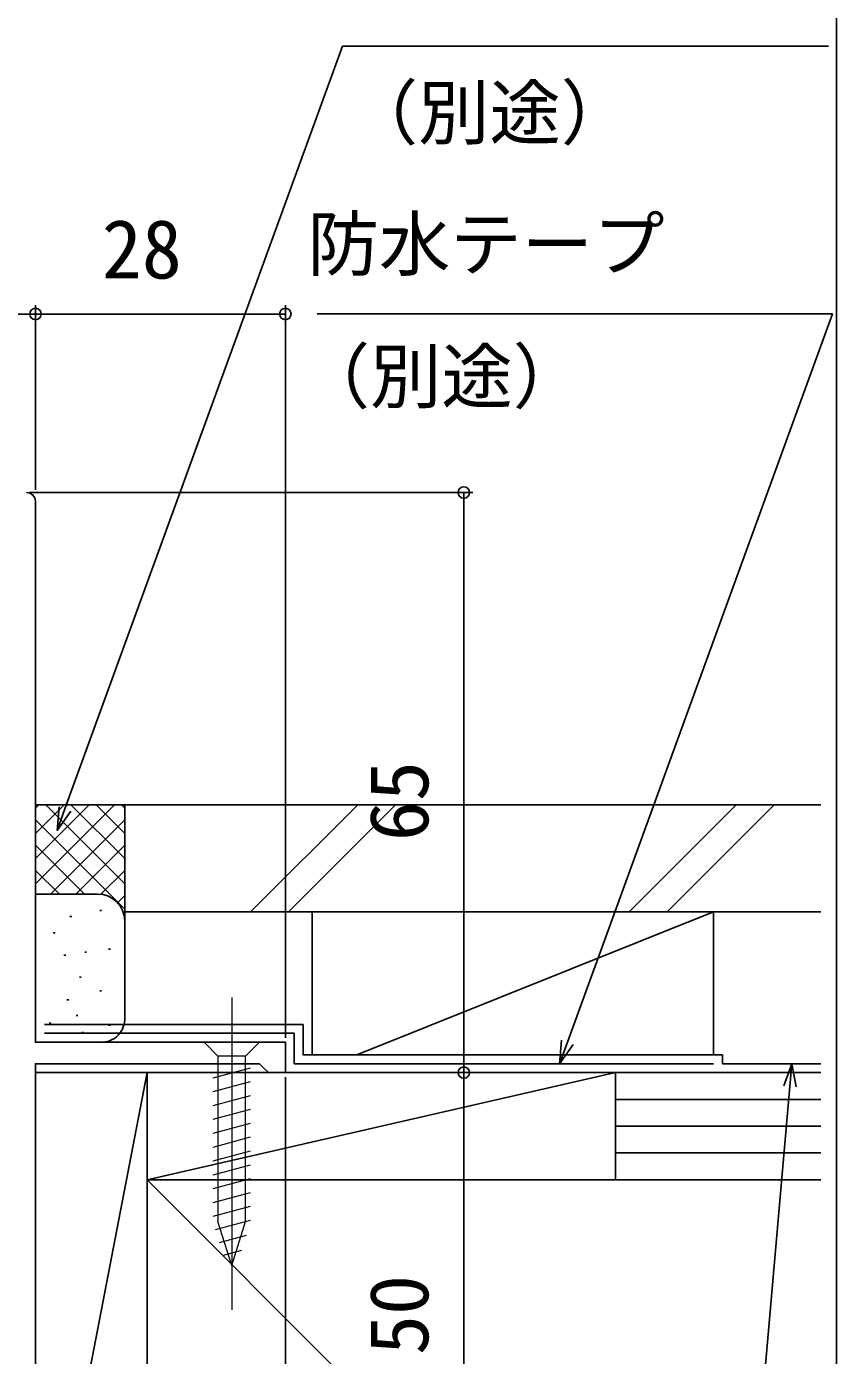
# Model space of a CAD drawing. Units: millimetres, scale not verified. Extents: x -525 to 525, y -783 to 779.
# Drawn here: x 434.2 to 525, y 232.5 to 381.3 of the extents above; entities that cross this region are included whole.
import ezdxf
from ezdxf.enums import TextEntityAlignment as Align

# ---------------------------------------------------------------- set-up
doc = ezdxf.new("R2010")
doc.units = ezdxf.units.MM
doc.header["$LTSCALE"] = 4
for name, color, linetype in [('0-3_YKK_11', 7, 'Continuous'), ('0-7_YKK_D', 6, 'Continuous'), ('0-8_YKK_ZWAK', 7, 'Continuous'), ('0-9_YSS_K', 3, 'Continuous'), ('0-A_YSS_KE', 3, 'Continuous')]:
    doc.layers.add(name, color=color, linetype=linetype)
doc.layers.add('0-5_YKK_13', color=4, linetype='Continuous', lineweight=18)
doc.styles.add('ＭＳ ゴシック', font='')
doc.styles.get('ＭＳ ゴシック').set_extended_font_data('MS Gothic')

msp = doc.modelspace()

# ---------------------------------------------------------------- linework, layer by layer
at = {"layer": '0-3_YKK_11'}
msp.add_lwpolyline([(435.241, 328.143), (435.241, 267.543), (463.241, 267.543), (463.241, 264.143), (461.341, 264.143), (460.841, 264.643), (460.341, 265.143), (435.241, 265.143), (435.241, 214.143), (433.741, 214.143), (433.741, 201.643), (435.241, 201.643), (435.241, 199.143), (431.241, 199.143), (431.241, 214.143), (379.241, 214.143), (379.241, 215.943), (381.241, 215.943), (381.241, 240.643), (384.541, 240.643)], dxfattribs=at)
msp.add_arc((434.241, 328.143), 1, 0.00001, 89.99999, dxfattribs=at)
at = {"layer": '0-5_YKK_13'}
for p, q in [((457.241, 272.543), (457.241, 237.543)), ((460.341, 267.543), (454.141, 267.543)), ((454.141, 267.543), (455.691, 265.993)), ((460.341, 267.543), (458.791, 265.993)), ((455.691, 265.993), (455.691, 247.459)), ((458.791, 265.993), (455.691, 265.993)), ((458.791, 247.459), (458.791, 265.993)), ((455.141, 263.567), (459.341, 264.692)), ((455.141, 262.014), (459.341, 263.139)), ((455.141, 260.461), (459.341, 261.586)), ((455.141, 258.908), (459.341, 260.033)), ((455.141, 257.355), (459.341, 258.48)), ((455.141, 255.802), (459.341, 256.927)), ((455.141, 254.249), (459.341, 255.375)), ((455.141, 252.696), (459.341, 253.822)), ((455.141, 251.143), (459.341, 252.269)), ((455.141, 249.59), (459.341, 250.716)), ((455.141, 248.037), (459.341, 249.163)), ((455.4, 246.554), (459.341, 247.61)), ((457.241, 242.543), (455.691, 247.459)), ((457.241, 242.543), (458.791, 247.459)), ((455.851, 245.122), (458.887, 245.935)), ((456.303, 243.69), (458.352, 244.239))]:
    msp.add_line(p, q, dxfattribs=at)
at = {"layer": '0-7_YKK_D'}
for p, q in [((435.241, 329.443), (435.241, 350.143)), ((435.241, 329.443), (435.241, 350.143)), ((463.241, 268.043), (463.241, 350.143)), ((435.241, 349.143), (423.241, 349.143)), ((463.241, 349.143), (435.241, 349.143)), ((434.541, 329.143), (484.241, 329.143)), ((483.241, 329.143), (483.241, 264.143)), ((463.041, 264.143), (484.241, 264.143)), ((463.241, 263.643), (463.241, -29.858)), ((463.741, 264.143), (484.241, 264.143)), ((483.241, 264.143), (483.241, 214.143))]:
    msp.add_line(p, q, dxfattribs=at)
for points in [[(437.672, 291.283), (438.544, 293.679), (469.653, 379.152), (524.112, 379.152)], [(493.978, 265.143), (494.85, 267.539), (524.555, 349.152), (466.823, 349.152)], [(439.186, 293.446), (437.672, 291.283), (437.902, 293.913)], [(495.492, 267.306), (493.978, 265.143), (494.208, 267.773)], [(520.018, 265.143), (519.796, 262.603), (510.745, 159.152), (506.695, 159.152)], [(519.116, 262.662), (520.018, 265.143), (520.477, 262.543)]]:
    msp.add_lwpolyline(points, dxfattribs=at)
for centre in [(435.241, 349.143), (435.241, 349.143), (463.241, 349.143), (483.241, 329.143), (483.241, 264.143), (483.241, 264.143)]:
    msp.add_circle(centre, 0.637, dxfattribs=at)
at = {"layer": '0-8_YKK_ZWAK'}
msp.add_lwpolyline([(-525, -782.7), (525, -782.7), (525, 747.3)], dxfattribs=at)
at = {"layer": '0-9_YSS_K'}
for p, q in [((445.238, 294.143), (435.238, 294.143)), ((435.238, 285.285), (444.096, 294.143)), ((435.238, 288.114), (441.268, 294.143)), ((435.238, 290.942), (438.44, 294.143)), ((435.238, 293.77), (435.611, 294.143)), ((436.381, 294.143), (445.238, 285.285)), ((439.209, 294.143), (445.238, 288.114)), ((442.037, 294.143), (445.238, 290.942)), ((444.866, 294.143), (445.238, 293.77)), ((445.238, 281.143), (445.238, 294.143)), ((471.349, 294.143), (459.349, 282.143)), ((475.591, 294.143), (463.591, 282.143)), ((513.775, 294.143), (501.775, 282.143)), ((518.018, 294.143), (506.018, 282.143)), ((435.238, 292.457), (445.238, 282.457)), ((436.925, 284.143), (445.238, 292.457)), ((435.238, 289.628), (440.724, 284.143)), ((439.753, 284.143), (445.238, 289.628)), ((435.238, 286.8), (437.913, 284.125)), ((442.564, 284.125), (445.238, 286.8)), ((442.238, 284.143), (435.238, 284.143)), ((444.444, 283.177), (445.238, 283.971)), ((439.095, 281.648), (439.295, 281.648)), ((442.433, 282.315), (442.633, 282.315)), ((466.238, 282.143), (466.238, 266.143)), ((466.238, 282.143), (511.238, 282.143)), ((471.238, 266.143), (511.238, 282.143)), ((511.238, 282.143), (511.238, 266.143)), ((445.238, 270.043), (445.238, 281.143)), ((437.239, 279.817), (437.439, 279.817)), ((438.428, 277.308), (438.628, 277.308)), ((440.764, 277.642), (440.964, 277.642)), ((443.435, 277.976), (443.635, 277.976)), ((440.162, 274.849), (440.362, 274.849)), ((442.433, 273.302), (442.633, 273.302)), ((438.762, 272.301), (438.962, 272.301)), ((436.779, 269.692), (436.979, 269.692)), ((439.783, 270.523), (439.983, 270.523)), ((440.431, 268.629), (440.631, 268.629)), ((443.435, 269.461), (443.635, 269.461)), ((435.538, 267.543), (442.238, 267.543)), ((435.238, 199.143), (447.738, 264.143)), ((500.238, 264.143), (447.738, 252.143)), ((511.238, 264.143), (466.238, 264.143)), ((500.238, 252.143), (500.238, 264.143)), ((523.27, 264.143), (500.238, 264.143)), ((523.27, 261.143), (500.238, 261.143)), ((523.27, 258.143), (500.238, 258.143)), ((523.27, 255.143), (500.238, 255.143)), ((447.741, 252.143), (523.27, 176.614)), ((500.238, 252.143), (523.27, 252.143))]:
    msp.add_line(p, q, dxfattribs=at)
for points in [[(447.738, 199.143), (447.738, 264.143), (435.238, 264.143), (435.238, 199.143)], [(500.238, 252.143), (500.238, 264.143), (447.738, 264.143), (447.738, 252.143)]]:
    msp.add_lwpolyline(points, close=True, dxfattribs=at)
for centre, radius, start, end in [((442.238, 281.143), 3, 360, 90), ((442.631, 270.152), 2.609, 261.34878, 358.26236)]:
    msp.add_arc(centre, radius, start, end, dxfattribs=at)
at = {"layer": '0-A_YSS_KE'}
for p, q in [((445.238, 294.143), (445.238, 282.143)), ((523.27, 294.143), (445.238, 294.143)), ((523.27, 282.143), (445.238, 282.143)), ((465.238, 269.543), (436.241, 269.543)), ((464.238, 268.543), (436.241, 268.543)), ((512.238, 266.143), (512.238, 265.143)), ((512.238, 265.143), (523.27, 265.143)), ((523.27, 252.143), (447.741, 252.143))]:
    msp.add_line(p, q, dxfattribs=at)
for points in [[(465.238, 269.543), (465.238, 266.143), (512.238, 266.143)], [(464.238, 268.543), (464.238, 265.143), (511.238, 265.143)], [(447.741, 252.143), (447.741, 147.143), (523.27, 147.143)]]:
    msp.add_lwpolyline(points, dxfattribs=at)

# ---------------------------------------------------------------- texts
at = {"layer": '0-7_YKK_D', "style": 'ＭＳ ゴシック'}
for s, height, p in [('（別途）', 5.865, (470.112, 367.018)), ('防水テープ', 5.865, (465.732, 352.299)), ('28', 6.598, (442.67, 351.143)), ('（別途）', 5.865, (464.732, 337.465))]:
    msp.add_text(s, height=height, dxfattribs=at).set_placement(p, align=Align.BOTTOM_LEFT)
for s, p in [('65', (481.241, 290.072)), ('50', (481.241, 232.495))]:
    msp.add_text(s, height=6.598, rotation=90, dxfattribs=at).set_placement(p, align=Align.BOTTOM_LEFT)

doc.saveas('drawing.dxf')
